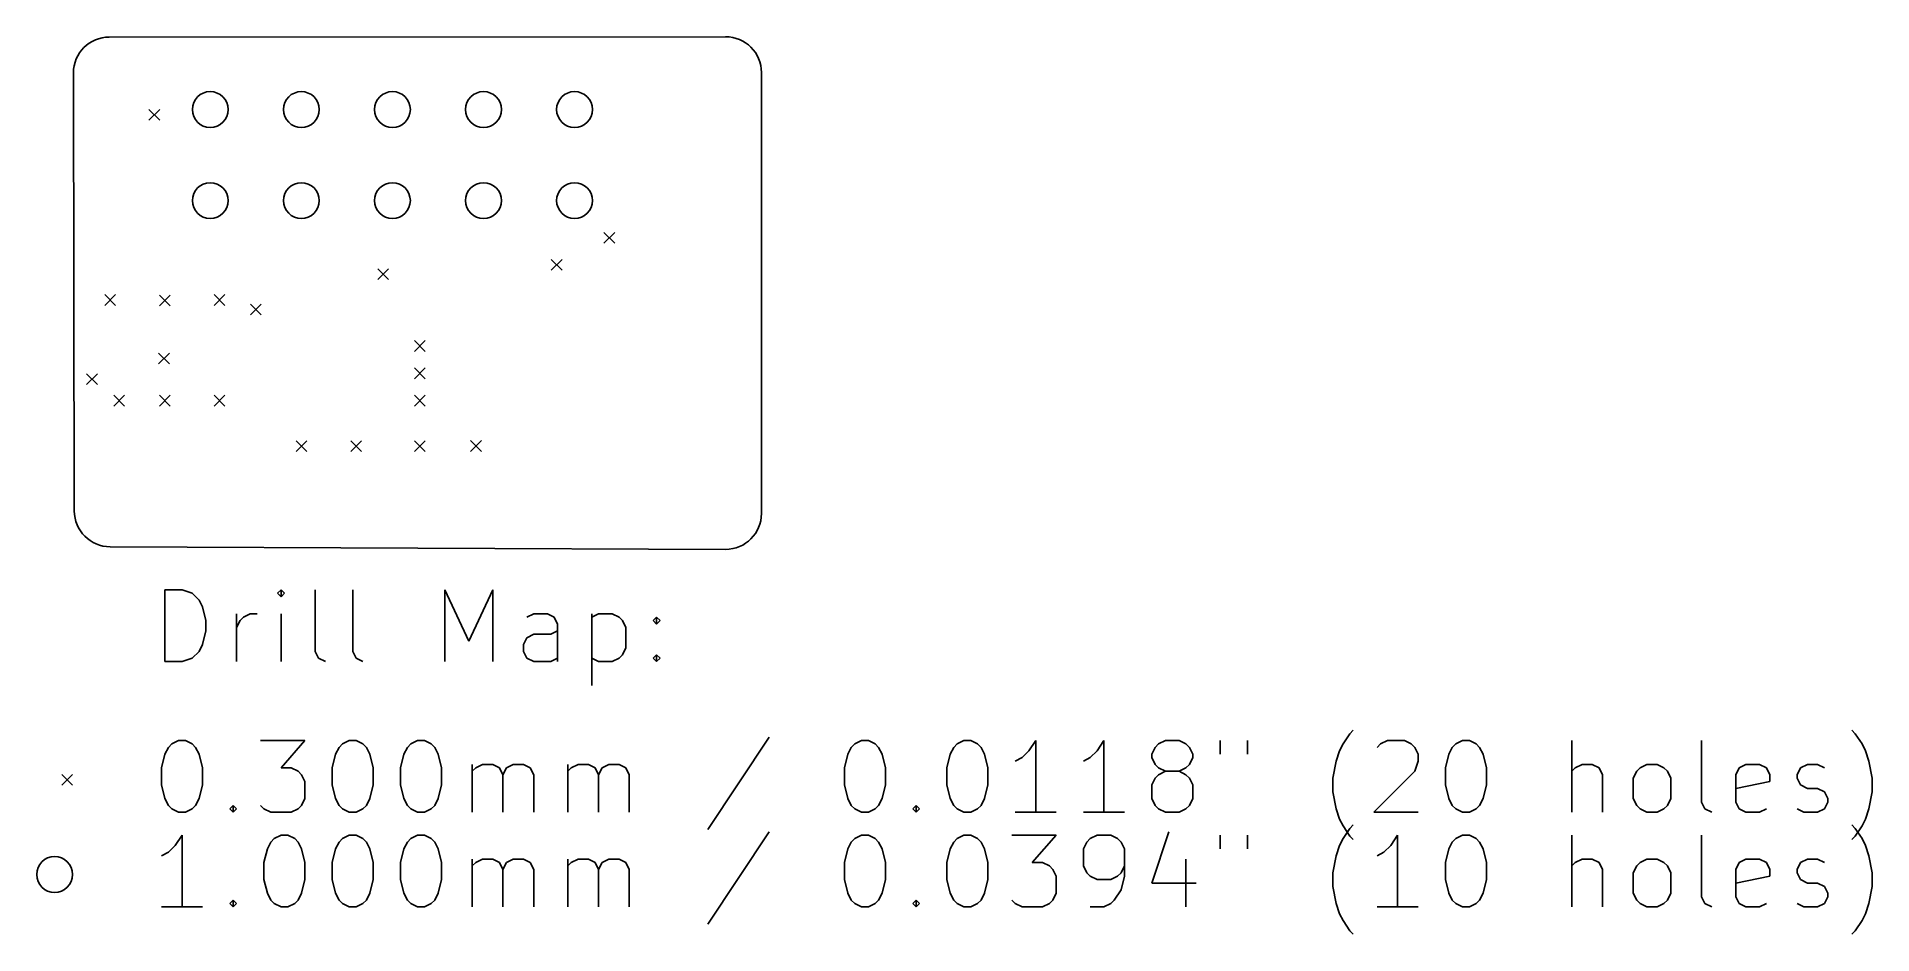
# Model space of a CAD drawing. Extents: x 5.24 to 7.25, y -4.71 to -3.72.
import ezdxf

# ---------------------------------------------------------------- set-up
doc = ezdxf.new("R2010")
doc.units = 0
doc.header["$MEASUREMENT"] = 0
doc.layers.add('BLACK', color=7, linetype='CONTINUOUS')

msp = doc.modelspace()

# ---------------------------------------------------------------- linework, layer by layer
at = {"layer": 'BLACK', "linetype": 'CONTINUOUS'}
for p, q in [((5.31906, -3.72087), (5.99578, -3.72047)), ((5.27969, -3.76024), (5.28063, -4.24094)), ((6.03515, -3.75984), (6.03515, -4.24381)), ((5.3626, -3.80039), (5.37441, -3.8122)), ((5.37441, -3.80039), (5.3626, -3.8122)), ((5.8622, -3.93543), (5.87402, -3.94724)), ((5.87402, -3.93543), (5.8622, -3.94724)), ((5.80433, -3.96496), (5.81614, -3.97677)), ((5.81614, -3.96496), (5.80433, -3.97677)), ((5.61378, -3.9752), (5.62559, -3.98701)), ((5.62559, -3.9752), (5.61378, -3.98701)), ((5.31409, -4.00358), (5.32591, -4.01539)), ((5.32591, -4.00358), (5.31409, -4.01539)), ((5.37409, -4.00409), (5.38591, -4.01591)), ((5.38591, -4.00409), (5.37409, -4.01591)), ((5.43409, -4.00358), (5.44591, -4.01539)), ((5.44591, -4.00358), (5.43409, -4.01539)), ((5.47409, -4.01409), (5.48591, -4.02591)), ((5.48591, -4.01409), (5.47409, -4.02591)), ((5.37323, -4.06772), (5.38504, -4.07953)), ((5.38504, -4.06772), (5.37323, -4.07953)), ((5.65409, -4.05409), (5.66591, -4.06591)), ((5.66591, -4.05409), (5.65409, -4.06591)), ((5.29409, -4.09055), (5.30591, -4.10236)), ((5.30591, -4.09055), (5.29409, -4.10236)), ((5.65409, -4.08409), (5.66591, -4.09591)), ((5.66591, -4.08409), (5.65409, -4.09591)), ((5.32409, -4.11409), (5.33591, -4.12591)), ((5.33591, -4.11409), (5.32409, -4.12591)), ((5.37409, -4.11409), (5.38591, -4.12591)), ((5.38591, -4.11409), (5.37409, -4.12591)), ((5.43409, -4.11409), (5.44591, -4.12591)), ((5.44591, -4.11409), (5.43409, -4.12591)), ((5.65409, -4.11409), (5.66591, -4.12591)), ((5.66591, -4.11409), (5.65409, -4.12591)), ((5.52409, -4.16409), (5.53591, -4.17591)), ((5.53591, -4.16409), (5.52409, -4.17591)), ((5.58409, -4.16409), (5.59591, -4.17591)), ((5.59591, -4.16409), (5.58409, -4.17591)), ((5.65409, -4.16409), (5.66591, -4.17591)), ((5.66591, -4.16409), (5.65409, -4.17591)), ((5.71575, -4.16378), (5.72756, -4.17559)), ((5.72756, -4.16378), (5.71575, -4.17559)), ((5.32, -4.28031), (5.99578, -4.28318)), ((5.38013, -4.4064), (5.38013, -4.32766)), ((5.38013, -4.32766), (5.39887, -4.32766)), ((5.39887, -4.32766), (5.41012, -4.33141)), ((5.41012, -4.33141), (5.41762, -4.33891)), ((5.50761, -4.32766), (5.50386, -4.33141)), ((5.50386, -4.33141), (5.50761, -4.33516)), ((5.51136, -4.33141), (5.50761, -4.32766)), ((5.50761, -4.32766), (5.50761, -4.33516)), ((5.50761, -4.33516), (5.51136, -4.33141)), ((5.5451, -4.39516), (5.5451, -4.32766)), ((5.58635, -4.39516), (5.58635, -4.32766)), ((5.68759, -4.4064), (5.68759, -4.32766)), ((5.68759, -4.32766), (5.71383, -4.38391)), ((5.71383, -4.38391), (5.74008, -4.32766)), ((5.74008, -4.32766), (5.74008, -4.4064)), ((5.41762, -4.33891), (5.42137, -4.34641)), ((5.42137, -4.34641), (5.42512, -4.36141)), ((5.42512, -4.37266), (5.42137, -4.38766)), ((5.42512, -4.36141), (5.42512, -4.37266)), ((5.45887, -4.4064), (5.45887, -4.35391)), ((5.45887, -4.36891), (5.46262, -4.36141)), ((5.46262, -4.36141), (5.46636, -4.35766)), ((5.46636, -4.35766), (5.47386, -4.35391)), ((5.47386, -4.35391), (5.48136, -4.35391)), ((5.50761, -4.4064), (5.50761, -4.35391)), ((5.78507, -4.35391), (5.77758, -4.35766)), ((5.80007, -4.35391), (5.78507, -4.35391)), ((5.80757, -4.35766), (5.80007, -4.35391)), ((5.80382, -4.37641), (5.81132, -4.37266)), ((5.81132, -4.36516), (5.80757, -4.35766)), ((5.81132, -4.4064), (5.81132, -4.36516)), ((5.84882, -4.35391), (5.84882, -4.43265)), ((5.84882, -4.35766), (5.85632, -4.35391)), ((5.85632, -4.35391), (5.87131, -4.35391)), ((5.87131, -4.35391), (5.87881, -4.35766)), ((5.87881, -4.35766), (5.88256, -4.36141)), ((5.88256, -4.36141), (5.88631, -4.36891)), ((5.88631, -4.36891), (5.88631, -4.39141)), ((5.91631, -4.36141), (5.92006, -4.35766)), ((5.92006, -4.36516), (5.91631, -4.36141)), ((5.92006, -4.35766), (5.92381, -4.36141)), ((5.92006, -4.35766), (5.92006, -4.36516)), ((5.92381, -4.36141), (5.92006, -4.36516)), ((5.42137, -4.38766), (5.41762, -4.39516)), ((5.77383, -4.38766), (5.77758, -4.38016)), ((5.77383, -4.39516), (5.77383, -4.38766)), ((5.77758, -4.38016), (5.78507, -4.37641)), ((5.78507, -4.37641), (5.80382, -4.37641)), ((5.88631, -4.39141), (5.88256, -4.3989)), ((5.39887, -4.4064), (5.38013, -4.4064)), ((5.41012, -4.40265), (5.39887, -4.4064)), ((5.41762, -4.39516), (5.41012, -4.40265)), ((5.54885, -4.40265), (5.5451, -4.39516)), ((5.55635, -4.4064), (5.54885, -4.40265)), ((5.5901, -4.40265), (5.58635, -4.39516)), ((5.5976, -4.4064), (5.5901, -4.40265)), ((5.77758, -4.40265), (5.77383, -4.39516)), ((5.78507, -4.4064), (5.77758, -4.40265)), ((5.80382, -4.4064), (5.78507, -4.4064)), ((5.81132, -4.40265), (5.80382, -4.4064)), ((5.85632, -4.4064), (5.84882, -4.40265)), ((5.87131, -4.4064), (5.85632, -4.4064)), ((5.87881, -4.40265), (5.87131, -4.4064)), ((5.88256, -4.3989), (5.87881, -4.40265)), ((5.91631, -4.40265), (5.92006, -4.3989)), ((5.92006, -4.4064), (5.91631, -4.40265)), ((5.92006, -4.3989), (5.92381, -4.40265)), ((5.92006, -4.3989), (5.92006, -4.4064)), ((5.92381, -4.40265), (5.92006, -4.4064)), ((5.38762, -4.49677), (5.39512, -4.49302)), ((5.39512, -4.49302), (5.40262, -4.49302)), ((5.40262, -4.49302), (5.41012, -4.49677)), ((5.48511, -4.49302), (5.53386, -4.49302)), ((5.53386, -4.49302), (5.50761, -4.52301)), ((5.5751, -4.49677), (5.5826, -4.49302)), ((5.5826, -4.49302), (5.5901, -4.49302)), ((5.5901, -4.49302), (5.5976, -4.49677)), ((5.65009, -4.49677), (5.65759, -4.49302)), ((5.65759, -4.49302), (5.66509, -4.49302)), ((5.66509, -4.49302), (5.67259, -4.49677)), ((6.04379, -4.48927), (5.9763, -4.59051)), ((6.13753, -4.49677), (6.14503, -4.49302)), ((6.14503, -4.49302), (6.15253, -4.49302)), ((6.15253, -4.49302), (6.16003, -4.49677)), ((6.25002, -4.49677), (6.25752, -4.49302)), ((6.25752, -4.49302), (6.26501, -4.49302)), ((6.26501, -4.49302), (6.27251, -4.49677)), ((6.33626, -4.49302), (6.32876, -4.50427)), ((6.33626, -4.57176), (6.33626, -4.49302)), ((6.41125, -4.49302), (6.40375, -4.50427)), ((6.41125, -4.57176), (6.41125, -4.49302)), ((6.47124, -4.49677), (6.47874, -4.49302)), ((6.47874, -4.49302), (6.49374, -4.49302)), ((6.49374, -4.49302), (6.50124, -4.49677)), ((6.53873, -4.49302), (6.53873, -4.50802)), ((6.56873, -4.49302), (6.56873, -4.50802)), ((6.67371, -4.49677), (6.68121, -4.48552)), ((6.68121, -4.48552), (6.68496, -4.48177)), ((6.71496, -4.49677), (6.72246, -4.49302)), ((6.72246, -4.49302), (6.74121, -4.49302)), ((6.74121, -4.49302), (6.7487, -4.49677)), ((6.79745, -4.49677), (6.80495, -4.49302)), ((6.80495, -4.49302), (6.81245, -4.49302)), ((6.81245, -4.49302), (6.81995, -4.49677)), ((6.92493, -4.57176), (6.92493, -4.49302)), ((7.06741, -4.56051), (7.06741, -4.49302)), ((7.23614, -4.48552), (7.23239, -4.48177)), ((7.24364, -4.49677), (7.23614, -4.48552)), ((5.37638, -4.52301), (5.38013, -4.50802)), ((5.38013, -4.50802), (5.38388, -4.50052)), ((5.38388, -4.50052), (5.38762, -4.49677)), ((5.41012, -4.49677), (5.41387, -4.50052)), ((5.41387, -4.50052), (5.41762, -4.50802)), ((5.41762, -4.50802), (5.42137, -4.52301)), ((5.56385, -4.52301), (5.5676, -4.50802)), ((5.5676, -4.50802), (5.57135, -4.50052)), ((5.57135, -4.50052), (5.5751, -4.49677)), ((5.5976, -4.49677), (5.60135, -4.50052)), ((5.60135, -4.50052), (5.6051, -4.50802)), ((5.6051, -4.50802), (5.60885, -4.52301)), ((5.63884, -4.52301), (5.64259, -4.50802)), ((5.64259, -4.50802), (5.64634, -4.50052)), ((5.64634, -4.50052), (5.65009, -4.49677)), ((5.67259, -4.49677), (5.67634, -4.50052)), ((5.67634, -4.50052), (5.68009, -4.50802)), ((5.68009, -4.50802), (5.68384, -4.52301)), ((6.12628, -4.52301), (6.13003, -4.50802)), ((6.13003, -4.50802), (6.13378, -4.50052)), ((6.13378, -4.50052), (6.13753, -4.49677)), ((6.16003, -4.49677), (6.16378, -4.50052)), ((6.16378, -4.50052), (6.16753, -4.50802)), ((6.16753, -4.50802), (6.17128, -4.52301)), ((6.23877, -4.52301), (6.24252, -4.50802)), ((6.24252, -4.50802), (6.24627, -4.50052)), ((6.24627, -4.50052), (6.25002, -4.49677)), ((6.27251, -4.49677), (6.27626, -4.50052)), ((6.27626, -4.50052), (6.28001, -4.50802)), ((6.28001, -4.50802), (6.28376, -4.52301)), ((6.32126, -4.51177), (6.31376, -4.51552)), ((6.32876, -4.50427), (6.32126, -4.51177)), ((6.39625, -4.51177), (6.38875, -4.51552)), ((6.40375, -4.50427), (6.39625, -4.51177)), ((6.46374, -4.50802), (6.46749, -4.50052)), ((6.46374, -4.51177), (6.46374, -4.50802)), ((6.46749, -4.51926), (6.46374, -4.51177)), ((6.46749, -4.50052), (6.47124, -4.49677)), ((6.50124, -4.49677), (6.50498, -4.50052)), ((6.50498, -4.50052), (6.50873, -4.50802)), ((6.50873, -4.51177), (6.50498, -4.51926)), ((6.50873, -4.50802), (6.50873, -4.51177)), ((6.66621, -4.51552), (6.66996, -4.50427)), ((6.66996, -4.50427), (6.67371, -4.49677)), ((6.71121, -4.50052), (6.71496, -4.49677)), ((6.7487, -4.49677), (6.75245, -4.50052)), ((6.75245, -4.50052), (6.7562, -4.50802)), ((6.7562, -4.50802), (6.7562, -4.51552)), ((6.7862, -4.52301), (6.78995, -4.50802)), ((6.78995, -4.50802), (6.7937, -4.50052)), ((6.7937, -4.50052), (6.79745, -4.49677)), ((6.81995, -4.49677), (6.8237, -4.50052)), ((6.8237, -4.50052), (6.82744, -4.50802)), ((6.82744, -4.50802), (6.83119, -4.52301)), ((7.24739, -4.50427), (7.24364, -4.49677)), ((7.25114, -4.51552), (7.24739, -4.50427)), ((5.26689, -4.53023), (5.2787, -4.54204)), ((5.2787, -4.53023), (5.26689, -4.54204)), ((5.37638, -4.54176), (5.37638, -4.52301)), ((5.42137, -4.52301), (5.42137, -4.54176)), ((5.50761, -4.52301), (5.51886, -4.52301)), ((5.51886, -4.52301), (5.52636, -4.52676)), ((5.52636, -4.52676), (5.53011, -4.53051)), ((5.53011, -4.53051), (5.53386, -4.53801)), ((5.56385, -4.54176), (5.56385, -4.52301)), ((5.60885, -4.52301), (5.60885, -4.54176)), ((5.63884, -4.54176), (5.63884, -4.52301)), ((5.68384, -4.52301), (5.68384, -4.54176)), ((5.71758, -4.57176), (5.71758, -4.51926)), ((5.71758, -4.52676), (5.72133, -4.52301)), ((5.72133, -4.52301), (5.72883, -4.51926)), ((5.72883, -4.51926), (5.74008, -4.51926)), ((5.74008, -4.51926), (5.74758, -4.52301)), ((5.74758, -4.52301), (5.75133, -4.53051)), ((5.75133, -4.53051), (5.75508, -4.52301)), ((5.75133, -4.53051), (5.75133, -4.57176)), ((5.75508, -4.52301), (5.76258, -4.51926)), ((5.76258, -4.51926), (5.77383, -4.51926)), ((5.77383, -4.51926), (5.78133, -4.52301)), ((5.78133, -4.52301), (5.78507, -4.53051)), ((5.78507, -4.53051), (5.78507, -4.57176)), ((5.82257, -4.57176), (5.82257, -4.51926)), ((5.82257, -4.52676), (5.82632, -4.52301)), ((5.82632, -4.52301), (5.83382, -4.51926)), ((5.83382, -4.51926), (5.84507, -4.51926)), ((5.84507, -4.51926), (5.85257, -4.52301)), ((5.85257, -4.52301), (5.85632, -4.53051)), ((5.85632, -4.53051), (5.86007, -4.52301)), ((5.85632, -4.53051), (5.85632, -4.57176)), ((5.86007, -4.52301), (5.86756, -4.51926)), ((5.86756, -4.51926), (5.87881, -4.51926)), ((5.87881, -4.51926), (5.88631, -4.52301)), ((5.88631, -4.52301), (5.89006, -4.53051)), ((5.89006, -4.53051), (5.89006, -4.57176)), ((6.12628, -4.54176), (6.12628, -4.52301)), ((6.17128, -4.52301), (6.17128, -4.54176)), ((6.23877, -4.54176), (6.23877, -4.52301)), ((6.28376, -4.52301), (6.28376, -4.54176)), ((6.46749, -4.53426), (6.46374, -4.54176)), ((6.47124, -4.52301), (6.46749, -4.51926)), ((6.47124, -4.53051), (6.46749, -4.53426)), ((6.47874, -4.52676), (6.47124, -4.52301)), ((6.47874, -4.52676), (6.47124, -4.53051)), ((6.49374, -4.52676), (6.47874, -4.52676)), ((6.50124, -4.52301), (6.49374, -4.52676)), ((6.50124, -4.53051), (6.49374, -4.52676)), ((6.50498, -4.51926), (6.50124, -4.52301)), ((6.50498, -4.53426), (6.50124, -4.53051)), ((6.50873, -4.54176), (6.50498, -4.53426)), ((6.66247, -4.53426), (6.66621, -4.51552)), ((6.66247, -4.54926), (6.66247, -4.53426)), ((6.75245, -4.52676), (6.70746, -4.57176)), ((6.7562, -4.51552), (6.75245, -4.52676)), ((6.7862, -4.54176), (6.7862, -4.52301)), ((6.83119, -4.52301), (6.83119, -4.54176)), ((6.92868, -4.52301), (6.92493, -4.52676)), ((6.93618, -4.51926), (6.92868, -4.52301)), ((6.94743, -4.51926), (6.93618, -4.51926)), ((6.95493, -4.52301), (6.94743, -4.51926)), ((6.95868, -4.53051), (6.95493, -4.52301)), ((6.95868, -4.57176), (6.95868, -4.53051)), ((6.99242, -4.53426), (6.99617, -4.52676)), ((6.99242, -4.55676), (6.99242, -4.53426)), ((6.99617, -4.52676), (6.99992, -4.52301)), ((6.99992, -4.52301), (7.00742, -4.51926)), ((7.00742, -4.51926), (7.01867, -4.51926)), ((7.01867, -4.51926), (7.02617, -4.52301)), ((7.02617, -4.52301), (7.02992, -4.52676)), ((7.02992, -4.52676), (7.03367, -4.53426)), ((7.03367, -4.53426), (7.03367, -4.55676)), ((7.10491, -4.53051), (7.10866, -4.52301)), ((7.10491, -4.56051), (7.10491, -4.53051)), ((7.10866, -4.52301), (7.11616, -4.51926)), ((7.11616, -4.51926), (7.13116, -4.51926)), ((7.13116, -4.51926), (7.13866, -4.52301)), ((7.13866, -4.52301), (7.14241, -4.53051)), ((7.14241, -4.53051), (7.14241, -4.53801)), ((7.1724, -4.53051), (7.17615, -4.52301)), ((7.1724, -4.53426), (7.1724, -4.53051)), ((7.17615, -4.54176), (7.1724, -4.53426)), ((7.17615, -4.52301), (7.18365, -4.51926)), ((7.18365, -4.51926), (7.1949, -4.51926)), ((7.1949, -4.51926), (7.2024, -4.52301)), ((7.25489, -4.53426), (7.25114, -4.51552)), ((7.25489, -4.54926), (7.25489, -4.53426)), ((5.38013, -4.55676), (5.37638, -4.54176)), ((5.42137, -4.54176), (5.41762, -4.55676)), ((5.53386, -4.53801), (5.53386, -4.55676)), ((5.5676, -4.55676), (5.56385, -4.54176)), ((5.60885, -4.54176), (5.6051, -4.55676)), ((5.64259, -4.55676), (5.63884, -4.54176)), ((5.68384, -4.54176), (5.68009, -4.55676)), ((6.13003, -4.55676), (6.12628, -4.54176)), ((6.17128, -4.54176), (6.16753, -4.55676)), ((6.24252, -4.55676), (6.23877, -4.54176)), ((6.28376, -4.54176), (6.28001, -4.55676)), ((6.46374, -4.54176), (6.46374, -4.55676)), ((6.50873, -4.55676), (6.50873, -4.54176)), ((6.66621, -4.56801), (6.66247, -4.54926)), ((6.78995, -4.55676), (6.7862, -4.54176)), ((6.83119, -4.54176), (6.82744, -4.55676)), ((7.14241, -4.53801), (7.10491, -4.54551)), ((7.18365, -4.54551), (7.17615, -4.54176)), ((7.1949, -4.54551), (7.18365, -4.54551)), ((7.2024, -4.54926), (7.1949, -4.54551)), ((7.20615, -4.55676), (7.2024, -4.54926)), ((7.25114, -4.56801), (7.25489, -4.54926)), ((5.38388, -4.56426), (5.38013, -4.55676)), ((5.38762, -4.56801), (5.38388, -4.56426)), ((5.39512, -4.57176), (5.38762, -4.56801)), ((5.40262, -4.57176), (5.39512, -4.57176)), ((5.41012, -4.56801), (5.40262, -4.57176)), ((5.41387, -4.56426), (5.41012, -4.56801)), ((5.41762, -4.55676), (5.41387, -4.56426)), ((5.45137, -4.56801), (5.45512, -4.56426)), ((5.45512, -4.57176), (5.45137, -4.56801)), ((5.45512, -4.56426), (5.45887, -4.56801)), ((5.45512, -4.56426), (5.45512, -4.57176)), ((5.45887, -4.56801), (5.45512, -4.57176)), ((5.48886, -4.56801), (5.48511, -4.56426)), ((5.49636, -4.57176), (5.48886, -4.56801)), ((5.51886, -4.57176), (5.49636, -4.57176)), ((5.52636, -4.56801), (5.51886, -4.57176)), ((5.53011, -4.56426), (5.52636, -4.56801)), ((5.53386, -4.55676), (5.53011, -4.56426)), ((5.57135, -4.56426), (5.5676, -4.55676)), ((5.5751, -4.56801), (5.57135, -4.56426)), ((5.5826, -4.57176), (5.5751, -4.56801)), ((5.5901, -4.57176), (5.5826, -4.57176)), ((5.5976, -4.56801), (5.5901, -4.57176)), ((5.60135, -4.56426), (5.5976, -4.56801)), ((5.6051, -4.55676), (5.60135, -4.56426)), ((5.64634, -4.56426), (5.64259, -4.55676)), ((5.65009, -4.56801), (5.64634, -4.56426)), ((5.65759, -4.57176), (5.65009, -4.56801)), ((5.66509, -4.57176), (5.65759, -4.57176)), ((5.67259, -4.56801), (5.66509, -4.57176)), ((5.67634, -4.56426), (5.67259, -4.56801)), ((5.68009, -4.55676), (5.67634, -4.56426)), ((6.13378, -4.56426), (6.13003, -4.55676)), ((6.13753, -4.56801), (6.13378, -4.56426)), ((6.14503, -4.57176), (6.13753, -4.56801)), ((6.15253, -4.57176), (6.14503, -4.57176)), ((6.16003, -4.56801), (6.15253, -4.57176)), ((6.16378, -4.56426), (6.16003, -4.56801)), ((6.16753, -4.55676), (6.16378, -4.56426)), ((6.20127, -4.56801), (6.20502, -4.56426)), ((6.20502, -4.57176), (6.20127, -4.56801)), ((6.20502, -4.56426), (6.20877, -4.56801)), ((6.20502, -4.56426), (6.20502, -4.57176)), ((6.20877, -4.56801), (6.20502, -4.57176)), ((6.24627, -4.56426), (6.24252, -4.55676)), ((6.25002, -4.56801), (6.24627, -4.56426)), ((6.25752, -4.57176), (6.25002, -4.56801)), ((6.26501, -4.57176), (6.25752, -4.57176)), ((6.27251, -4.56801), (6.26501, -4.57176)), ((6.27626, -4.56426), (6.27251, -4.56801)), ((6.28001, -4.55676), (6.27626, -4.56426)), ((6.35875, -4.57176), (6.31376, -4.57176)), ((6.43374, -4.57176), (6.38875, -4.57176)), ((6.46374, -4.55676), (6.46749, -4.56426)), ((6.46749, -4.56426), (6.47124, -4.56801)), ((6.47124, -4.56801), (6.47874, -4.57176)), ((6.47874, -4.57176), (6.49374, -4.57176)), ((6.49374, -4.57176), (6.50124, -4.56801)), ((6.50124, -4.56801), (6.50498, -4.56426)), ((6.50498, -4.56426), (6.50873, -4.55676)), ((6.66996, -4.57926), (6.66621, -4.56801)), ((6.70746, -4.57176), (6.7562, -4.57176)), ((6.7937, -4.56426), (6.78995, -4.55676)), ((6.79745, -4.56801), (6.7937, -4.56426)), ((6.80495, -4.57176), (6.79745, -4.56801)), ((6.81245, -4.57176), (6.80495, -4.57176)), ((6.81995, -4.56801), (6.81245, -4.57176)), ((6.8237, -4.56426), (6.81995, -4.56801)), ((6.82744, -4.55676), (6.8237, -4.56426)), ((6.99617, -4.56426), (6.99242, -4.55676)), ((6.99992, -4.56801), (6.99617, -4.56426)), ((7.00742, -4.57176), (6.99992, -4.56801)), ((7.01867, -4.57176), (7.00742, -4.57176)), ((7.02617, -4.56801), (7.01867, -4.57176)), ((7.02992, -4.56426), (7.02617, -4.56801)), ((7.03367, -4.55676), (7.02992, -4.56426)), ((7.07116, -4.56801), (7.06741, -4.56051)), ((7.07866, -4.57176), (7.07116, -4.56801)), ((7.10866, -4.56801), (7.10491, -4.56051)), ((7.11616, -4.57176), (7.10866, -4.56801)), ((7.13116, -4.57176), (7.11616, -4.57176)), ((7.13866, -4.56801), (7.13116, -4.57176)), ((7.1724, -4.56801), (7.1799, -4.57176)), ((7.1799, -4.57176), (7.1949, -4.57176)), ((7.1949, -4.57176), (7.2024, -4.56801)), ((7.2024, -4.56801), (7.20615, -4.56051)), ((7.20615, -4.56051), (7.20615, -4.55676)), ((7.24739, -4.57926), (7.25114, -4.56801)), ((6.04379, -4.59321), (5.9763, -4.69444)), ((6.48249, -4.59321), (6.46374, -4.64945)), ((6.67371, -4.58676), (6.66996, -4.57926)), ((6.68121, -4.598), (6.67371, -4.58676)), ((6.67371, -4.6007), (6.68121, -4.58946)), ((6.68121, -4.58946), (6.68496, -4.58571)), ((7.23614, -4.58946), (7.23239, -4.58571)), ((7.23614, -4.598), (7.24364, -4.58676)), ((7.24364, -4.6007), (7.23614, -4.58946)), ((7.24364, -4.58676), (7.24739, -4.57926)), ((5.39137, -4.6082), (5.38388, -4.6157)), ((5.39887, -4.59695), (5.39137, -4.6082)), ((5.39887, -4.6757), (5.39887, -4.59695)), ((5.48886, -4.62695), (5.49261, -4.61195)), ((5.49261, -4.61195), (5.49636, -4.60445)), ((5.49636, -4.60445), (5.50011, -4.6007)), ((5.50011, -4.6007), (5.50761, -4.59695)), ((5.50761, -4.59695), (5.51511, -4.59695)), ((5.51511, -4.59695), (5.52261, -4.6007)), ((5.52261, -4.6007), (5.52636, -4.60445)), ((5.52636, -4.60445), (5.53011, -4.61195)), ((5.53011, -4.61195), (5.53386, -4.62695)), ((5.56385, -4.62695), (5.5676, -4.61195)), ((5.5676, -4.61195), (5.57135, -4.60445)), ((5.57135, -4.60445), (5.5751, -4.6007)), ((5.5751, -4.6007), (5.5826, -4.59695)), ((5.5826, -4.59695), (5.5901, -4.59695)), ((5.5901, -4.59695), (5.5976, -4.6007)), ((5.5976, -4.6007), (5.60135, -4.60445)), ((5.60135, -4.60445), (5.6051, -4.61195)), ((5.6051, -4.61195), (5.60885, -4.62695)), ((5.63884, -4.62695), (5.64259, -4.61195)), ((5.64259, -4.61195), (5.64634, -4.60445)), ((5.64634, -4.60445), (5.65009, -4.6007)), ((5.65009, -4.6007), (5.65759, -4.59695)), ((5.65759, -4.59695), (5.66509, -4.59695)), ((5.66509, -4.59695), (5.67259, -4.6007)), ((5.67259, -4.6007), (5.67634, -4.60445)), ((5.67634, -4.60445), (5.68009, -4.61195)), ((5.68009, -4.61195), (5.68384, -4.62695)), ((6.12628, -4.62695), (6.13003, -4.61195)), ((6.13003, -4.61195), (6.13378, -4.60445)), ((6.13378, -4.60445), (6.13753, -4.6007)), ((6.13753, -4.6007), (6.14503, -4.59695)), ((6.14503, -4.59695), (6.15253, -4.59695)), ((6.15253, -4.59695), (6.16003, -4.6007)), ((6.16003, -4.6007), (6.16378, -4.60445)), ((6.16378, -4.60445), (6.16753, -4.61195)), ((6.16753, -4.61195), (6.17128, -4.62695)), ((6.23877, -4.62695), (6.24252, -4.61195)), ((6.24252, -4.61195), (6.24627, -4.60445)), ((6.24627, -4.60445), (6.25002, -4.6007)), ((6.25002, -4.6007), (6.25752, -4.59695)), ((6.25752, -4.59695), (6.26501, -4.59695)), ((6.26501, -4.59695), (6.27251, -4.6007)), ((6.27251, -4.6007), (6.27626, -4.60445)), ((6.27626, -4.60445), (6.28001, -4.61195)), ((6.28001, -4.61195), (6.28376, -4.62695)), ((6.31001, -4.59695), (6.35875, -4.59695)), ((6.35875, -4.59695), (6.33251, -4.62695)), ((6.3925, -4.60445), (6.38875, -4.61195)), ((6.38875, -4.61195), (6.38875, -4.6307)), ((6.39625, -4.6007), (6.3925, -4.60445)), ((6.40375, -4.59695), (6.39625, -4.6007)), ((6.41875, -4.59695), (6.40375, -4.59695)), ((6.42624, -4.6007), (6.41875, -4.59695)), ((6.42999, -4.60445), (6.42624, -4.6007)), ((6.43374, -4.61195), (6.42999, -4.60445)), ((6.43374, -4.64195), (6.43374, -4.61195)), ((6.53873, -4.59695), (6.53873, -4.61195)), ((6.56873, -4.59695), (6.56873, -4.61195)), ((6.66621, -4.61945), (6.66996, -4.6082)), ((6.66996, -4.6082), (6.67371, -4.6007)), ((6.68496, -4.60175), (6.68121, -4.598)), ((6.72621, -4.6082), (6.71871, -4.6157)), ((6.73371, -4.59695), (6.72621, -4.6082)), ((6.73371, -4.6757), (6.73371, -4.59695)), ((6.7862, -4.62695), (6.78995, -4.61195)), ((6.78995, -4.61195), (6.7937, -4.60445)), ((6.7937, -4.60445), (6.79745, -4.6007)), ((6.79745, -4.6007), (6.80495, -4.59695)), ((6.80495, -4.59695), (6.81245, -4.59695)), ((6.81245, -4.59695), (6.81995, -4.6007)), ((6.81995, -4.6007), (6.8237, -4.60445)), ((6.8237, -4.60445), (6.82744, -4.61195)), ((6.82744, -4.61195), (6.83119, -4.62695)), ((6.92493, -4.6757), (6.92493, -4.59695)), ((7.06741, -4.66445), (7.06741, -4.59695)), ((7.23239, -4.60175), (7.23614, -4.598)), ((7.24739, -4.6082), (7.24364, -4.6007)), ((7.25114, -4.61945), (7.24739, -4.6082)), ((5.38388, -4.6157), (5.37638, -4.61945)), ((5.48886, -4.6457), (5.48886, -4.62695)), ((5.53386, -4.62695), (5.53386, -4.6457)), ((5.56385, -4.6457), (5.56385, -4.62695)), ((5.60885, -4.62695), (5.60885, -4.6457)), ((5.63884, -4.6457), (5.63884, -4.62695)), ((5.68384, -4.62695), (5.68384, -4.6457)), ((5.71758, -4.6757), (5.71758, -4.6232)), ((5.71758, -4.6307), (5.72133, -4.62695)), ((5.72133, -4.62695), (5.72883, -4.6232)), ((5.72883, -4.6232), (5.74008, -4.6232)), ((5.74008, -4.6232), (5.74758, -4.62695)), ((5.74758, -4.62695), (5.75133, -4.63445)), ((5.75133, -4.63445), (5.75508, -4.62695)), ((5.75133, -4.63445), (5.75133, -4.6757)), ((5.75508, -4.62695), (5.76258, -4.6232)), ((5.76258, -4.6232), (5.77383, -4.6232)), ((5.77383, -4.6232), (5.78133, -4.62695)), ((5.78133, -4.62695), (5.78507, -4.63445)), ((5.78507, -4.63445), (5.78507, -4.6757)), ((5.82257, -4.6757), (5.82257, -4.6232)), ((5.82257, -4.6307), (5.82632, -4.62695)), ((5.82632, -4.62695), (5.83382, -4.6232)), ((5.83382, -4.6232), (5.84507, -4.6232)), ((5.84507, -4.6232), (5.85257, -4.62695)), ((5.85257, -4.62695), (5.85632, -4.63445)), ((5.85632, -4.63445), (5.86007, -4.62695)), ((5.85632, -4.63445), (5.85632, -4.6757)), ((5.86007, -4.62695), (5.86756, -4.6232)), ((5.86756, -4.6232), (5.87881, -4.6232)), ((5.87881, -4.6232), (5.88631, -4.62695)), ((5.88631, -4.62695), (5.89006, -4.63445)), ((5.89006, -4.63445), (5.89006, -4.6757)), ((6.12628, -4.6457), (6.12628, -4.62695)), ((6.17128, -4.62695), (6.17128, -4.6457)), ((6.23877, -4.6457), (6.23877, -4.62695)), ((6.28376, -4.62695), (6.28376, -4.6457)), ((6.33251, -4.62695), (6.34376, -4.62695)), ((6.34376, -4.62695), (6.35125, -4.6307)), ((6.35125, -4.6307), (6.355, -4.63445)), ((6.355, -4.63445), (6.35875, -4.64195)), ((6.38875, -4.6307), (6.3925, -4.6382)), ((6.42999, -4.6382), (6.43374, -4.6307)), ((6.50124, -4.6232), (6.50124, -4.6757)), ((6.66247, -4.6382), (6.66621, -4.61945)), ((6.71871, -4.6157), (6.71121, -4.61945)), ((6.7862, -4.6457), (6.7862, -4.62695)), ((6.83119, -4.62695), (6.83119, -4.6457)), ((6.92868, -4.62695), (6.92493, -4.6307)), ((6.93618, -4.6232), (6.92868, -4.62695)), ((6.94743, -4.6232), (6.93618, -4.6232)), ((6.95493, -4.62695), (6.94743, -4.6232)), ((6.95868, -4.63445), (6.95493, -4.62695)), ((6.95868, -4.6757), (6.95868, -4.63445)), ((6.99242, -4.6382), (6.99617, -4.6307)), ((6.99617, -4.6307), (6.99992, -4.62695)), ((6.99992, -4.62695), (7.00742, -4.6232)), ((7.00742, -4.6232), (7.01867, -4.6232)), ((7.01867, -4.6232), (7.02617, -4.62695)), ((7.02617, -4.62695), (7.02992, -4.6307)), ((7.02992, -4.6307), (7.03367, -4.6382)), ((7.10491, -4.63445), (7.10866, -4.62695)), ((7.10491, -4.66445), (7.10491, -4.63445)), ((7.10866, -4.62695), (7.11616, -4.6232)), ((7.11616, -4.6232), (7.13116, -4.6232)), ((7.13116, -4.6232), (7.13866, -4.62695)), ((7.13866, -4.62695), (7.14241, -4.63445)), ((7.14241, -4.63445), (7.14241, -4.64195)), ((7.1724, -4.63445), (7.17615, -4.62695)), ((7.1724, -4.6382), (7.1724, -4.63445)), ((7.17615, -4.62695), (7.18365, -4.6232)), ((7.18365, -4.6232), (7.1949, -4.6232)), ((7.1949, -4.6232), (7.2024, -4.62695)), ((7.25489, -4.6382), (7.25114, -4.61945)), ((5.49261, -4.6607), (5.48886, -4.6457)), ((5.53386, -4.6457), (5.53011, -4.6607)), ((5.5676, -4.6607), (5.56385, -4.6457)), ((5.60885, -4.6457), (5.6051, -4.6607)), ((5.64259, -4.6607), (5.63884, -4.6457)), ((5.68384, -4.6457), (5.68009, -4.6607)), ((6.13003, -4.6607), (6.12628, -4.6457)), ((6.17128, -4.6457), (6.16753, -4.6607)), ((6.24252, -4.6607), (6.23877, -4.6457)), ((6.28376, -4.6457), (6.28001, -4.6607)), ((6.35875, -4.64195), (6.35875, -4.6607)), ((6.3925, -4.6382), (6.39625, -4.64195)), ((6.39625, -4.64195), (6.40375, -4.6457)), ((6.40375, -4.6457), (6.41875, -4.6457)), ((6.41875, -4.6457), (6.42624, -4.64195)), ((6.42624, -4.64195), (6.42999, -4.6382)), ((6.42999, -4.65695), (6.43374, -4.64195)), ((6.46374, -4.64945), (6.51248, -4.64945)), ((6.66247, -4.6532), (6.66247, -4.6382)), ((6.66621, -4.67195), (6.66247, -4.6532)), ((6.78995, -4.6607), (6.7862, -4.6457)), ((6.83119, -4.6457), (6.82744, -4.6607)), ((6.99242, -4.6607), (6.99242, -4.6382)), ((7.03367, -4.6382), (7.03367, -4.6607)), ((7.14241, -4.64195), (7.10491, -4.64945)), ((7.17615, -4.6457), (7.1724, -4.6382)), ((7.18365, -4.64945), (7.17615, -4.6457)), ((7.1949, -4.64945), (7.18365, -4.64945)), ((7.2024, -4.6532), (7.1949, -4.64945)), ((7.20615, -4.6607), (7.2024, -4.6532)), ((7.25114, -4.67195), (7.25489, -4.6532)), ((7.25489, -4.6532), (7.25489, -4.6382)), ((5.42137, -4.6757), (5.37638, -4.6757)), ((5.45137, -4.67195), (5.45512, -4.6682)), ((5.45512, -4.6757), (5.45137, -4.67195)), ((5.45512, -4.6682), (5.45887, -4.67195)), ((5.45512, -4.6682), (5.45512, -4.6757)), ((5.45887, -4.67195), (5.45512, -4.6757)), ((5.49636, -4.6682), (5.49261, -4.6607)), ((5.50011, -4.67195), (5.49636, -4.6682)), ((5.50761, -4.6757), (5.50011, -4.67195)), ((5.51511, -4.6757), (5.50761, -4.6757)), ((5.52261, -4.67195), (5.51511, -4.6757)), ((5.52636, -4.6682), (5.52261, -4.67195)), ((5.53011, -4.6607), (5.52636, -4.6682)), ((5.57135, -4.6682), (5.5676, -4.6607)), ((5.5751, -4.67195), (5.57135, -4.6682)), ((5.5826, -4.6757), (5.5751, -4.67195)), ((5.5901, -4.6757), (5.5826, -4.6757)), ((5.5976, -4.67195), (5.5901, -4.6757)), ((5.60135, -4.6682), (5.5976, -4.67195)), ((5.6051, -4.6607), (5.60135, -4.6682)), ((5.64634, -4.6682), (5.64259, -4.6607)), ((5.65009, -4.67195), (5.64634, -4.6682)), ((5.65759, -4.6757), (5.65009, -4.67195)), ((5.66509, -4.6757), (5.65759, -4.6757)), ((5.67259, -4.67195), (5.66509, -4.6757)), ((5.67634, -4.6682), (5.67259, -4.67195)), ((5.68009, -4.6607), (5.67634, -4.6682)), ((6.13378, -4.6682), (6.13003, -4.6607)), ((6.13753, -4.67195), (6.13378, -4.6682)), ((6.14503, -4.6757), (6.13753, -4.67195)), ((6.15253, -4.6757), (6.14503, -4.6757)), ((6.16003, -4.67195), (6.15253, -4.6757)), ((6.16378, -4.6682), (6.16003, -4.67195)), ((6.16753, -4.6607), (6.16378, -4.6682)), ((6.20127, -4.67195), (6.20502, -4.6682)), ((6.20502, -4.6757), (6.20127, -4.67195)), ((6.20502, -4.6682), (6.20877, -4.67195)), ((6.20502, -4.6682), (6.20502, -4.6757)), ((6.20877, -4.67195), (6.20502, -4.6757)), ((6.24627, -4.6682), (6.24252, -4.6607)), ((6.25002, -4.67195), (6.24627, -4.6682)), ((6.25752, -4.6757), (6.25002, -4.67195)), ((6.26501, -4.6757), (6.25752, -4.6757)), ((6.27251, -4.67195), (6.26501, -4.6757)), ((6.27626, -4.6682), (6.27251, -4.67195)), ((6.28001, -4.6607), (6.27626, -4.6682)), ((6.31376, -4.67195), (6.31001, -4.6682)), ((6.32126, -4.6757), (6.31376, -4.67195)), ((6.34376, -4.6757), (6.32126, -4.6757)), ((6.35125, -4.67195), (6.34376, -4.6757)), ((6.355, -4.6682), (6.35125, -4.67195)), ((6.35875, -4.6607), (6.355, -4.6682)), ((6.39625, -4.6757), (6.41125, -4.6757)), ((6.41125, -4.6757), (6.41875, -4.67195)), ((6.41875, -4.67195), (6.4225, -4.6682)), ((6.4225, -4.6682), (6.42999, -4.65695)), ((6.66996, -4.68319), (6.66621, -4.67195)), ((6.7562, -4.6757), (6.71121, -4.6757)), ((6.7937, -4.6682), (6.78995, -4.6607)), ((6.79745, -4.67195), (6.7937, -4.6682)), ((6.80495, -4.6757), (6.79745, -4.67195)), ((6.81245, -4.6757), (6.80495, -4.6757)), ((6.81995, -4.67195), (6.81245, -4.6757)), ((6.8237, -4.6682), (6.81995, -4.67195)), ((6.82744, -4.6607), (6.8237, -4.6682)), ((6.99617, -4.6682), (6.99242, -4.6607)), ((6.99992, -4.67195), (6.99617, -4.6682)), ((7.00742, -4.6757), (6.99992, -4.67195)), ((7.01867, -4.6757), (7.00742, -4.6757)), ((7.02617, -4.67195), (7.01867, -4.6757)), ((7.02992, -4.6682), (7.02617, -4.67195)), ((7.03367, -4.6607), (7.02992, -4.6682)), ((7.07116, -4.67195), (7.06741, -4.66445)), ((7.07866, -4.6757), (7.07116, -4.67195)), ((7.10866, -4.67195), (7.10491, -4.66445)), ((7.11616, -4.6757), (7.10866, -4.67195)), ((7.13116, -4.6757), (7.11616, -4.6757)), ((7.13866, -4.67195), (7.13116, -4.6757)), ((7.1724, -4.67195), (7.1799, -4.6757)), ((7.1799, -4.6757), (7.1949, -4.6757)), ((7.1949, -4.6757), (7.2024, -4.67195)), ((7.2024, -4.67195), (7.20615, -4.66445)), ((7.20615, -4.66445), (7.20615, -4.6607)), ((7.24739, -4.68319), (7.25114, -4.67195)), ((6.67371, -4.69069), (6.66996, -4.68319)), ((6.68121, -4.70194), (6.67371, -4.69069)), ((7.23614, -4.70194), (7.24364, -4.69069)), ((7.24364, -4.69069), (7.24739, -4.68319)), ((6.68496, -4.70569), (6.68121, -4.70194)), ((7.23239, -4.70569), (7.23614, -4.70194))]:
    msp.add_line(p, q, dxfattribs=at)
at = {"layer": 'BLACK'}
for centre in [(5.42992, -3.80039), (5.52992, -3.80039), (5.62992, -3.80039), (5.72992, -3.80039), (5.82992, -3.80039), (5.42992, -3.90039), (5.52992, -3.90039), (5.62992, -3.90039), (5.72992, -3.90039), (5.82992, -3.90039), (5.25902, -4.64007)]:
    msp.add_circle(centre, 0.01969, dxfattribs=at)
for centre, start, end in [((5.31906, -3.76024), -270, -180), ((5.99578, -3.75984), 0, 90), ((5.32, -4.24094), -180, -90), ((5.99578, -4.24381), -90, 0)]:
    msp.add_arc(centre, 0.03937, start, end, dxfattribs=at)

doc.saveas('drawing.dxf')
